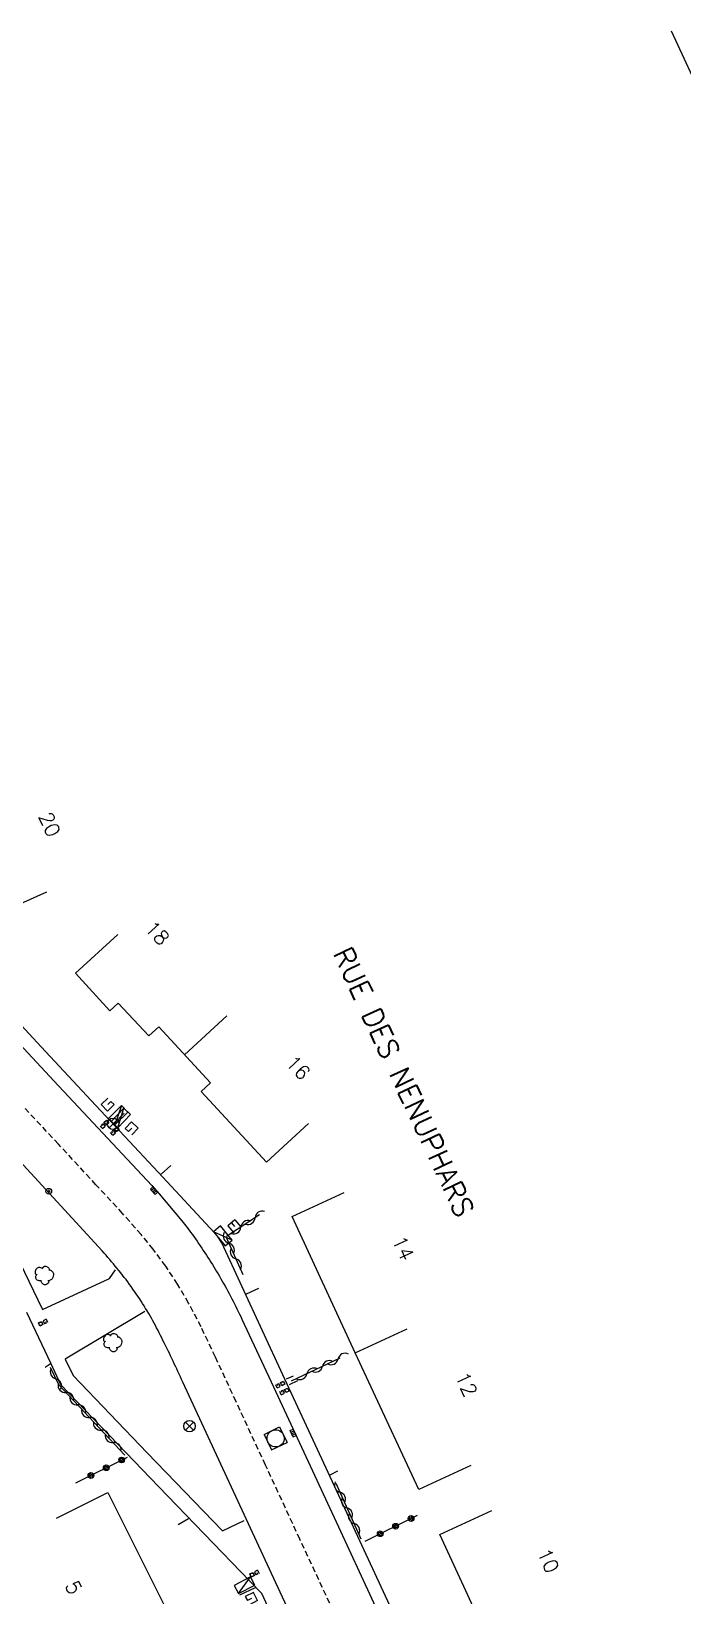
# Model space of a CAD drawing. Header units: millimetres. Extents: x 150015 to 151000, y 151000 to 152000.
# Drawn here: x 150723 to 150779.8, y 151239 to 151375.3 of the extents above; entities that cross this region are included whole.
import ezdxf
from ezdxf.enums import TextEntityAlignment as Align

# ---------------------------------------------------------------- set-up
doc = ezdxf.new("R2010")
doc.units = ezdxf.units.MM
doc.linetypes.add('DASHED', pattern=[0.75, 0.5, -0.25])
doc.layers.get('0').update_dxf_attribs({"linetype": 'CONTINUOUS'})
for name, color, linetype in [('W0001', 6, 'DASHED'), ('W0008', 7, 'CONTINUOUS'), ('W0014', 7, 'CONTINUOUS'), ('W0017', 7, 'CONTINUOUS'), ('W0100', 7, 'CONTINUOUS'), ('W0300', 7, 'CONTINUOUS'), ('W0310', 3, 'CONTINUOUS'), ('W0312', 3, 'CONTINUOUS'), ('W0400', 7, 'CONTINUOUS'), ('W0420', 7, 'CONTINUOUS'), ('W0425', 7, 'CONTINUOUS'), ('W0430', 7, 'CONTINUOUS'), ('W0432', 7, 'CONTINUOUS'), ('W0469', 7, 'CONTINUOUS'), ('W0856', 7, 'CONTINUOUS'), ('W0989', 7, 'CONTINUOUS'), ('W0991', 7, 'CONTINUOUS'), ('W1102', 7, 'CONTINUOUS'), ('W1336', 3, 'CONTINUOUS'), ('W1338', 7, 'CONTINUOUS')]:
    doc.layers.add(name, color=color, linetype=linetype)
doc.styles.get("Standard").update_dxf_attribs({"font": 'romans.shx', "width": 0.85})

# ---------------------------------------------------------------- blocks, each defined once
blk = doc.blocks.new('T856')
for p, q in [((-0.125, 0), (0.125, 0)), ((0, 0.125), (0, -0.125))]:
    blk.add_line(p, q)
blk.add_ellipse((0, 0), major_axis=(-0.177, 0.177), ratio=1, start_param=3.9269908, end_param=10.2101761)
blk = doc.blocks.new('T425')
for p, q in [((-0.15, 0.6), (0.15, 0.6)), ((-0.15, 0.6), (-0.15, 0.3)), ((-0.15, 0.3), (0.15, 0.3)), ((-0.15, 0.15), (0.15, 0.15)), ((-0.15, -0.15), (-0.15, 0.15)), ((0, 0.45), (0.15, 0.45)), ((0.15, 0.45), (0.15, 0.3)), ((0.15, 0.15), (0.15, -0.15)), ((0.15, -0.15), (-0.15, -0.15))]:
    blk.add_line(p, q)
blk.add_ellipse((0, 0), major_axis=(-0.106, 0.106), ratio=1, start_param=3.926991, end_param=10.210176)
blk = doc.blocks.new('T400')
for p, q in [((-0.15, 0.3), (0.15, 0.3)), ((-0.15, -0.25), (-0.15, 0.3)), ((-0.15, 0.15), (0.15, 0.15)), ((-0.15, 0), (0.15, 0)), ((0.15, 0.3), (0.15, -0.25)), ((-0.15, -0.15), (0.15, -0.15)), ((-0.15, -0.25), (-0.15, -0.3)), ((-0.15, -0.3), (0.15, -0.3)), ((0.15, -0.3), (0.15, -0.25))]:
    blk.add_line(p, q)
blk = doc.blocks.new('T420')
for p, q in [((0.75, 0.75), (-0.75, 0.75)), ((-0.75, 0.75), (-0.75, -0.75)), ((0.75, 0.75), (0.75, -0.75)), ((0.75, -0.75), (-0.75, -0.75))]:
    blk.add_line(p, q)
blk.add_ellipse((0, 0), major_axis=(-0.53, 0.53), ratio=1, start_param=3.926991, end_param=10.210176)
blk = doc.blocks.new('T430')
at = {"flags": 128}
for points in [[(-0.4, 2.1), (0.4, 2.1)], [(-0.4, 2.1), (-0.4, 1.3)], [(-0.4, 1.7), (0, 1.7)], [(0.8, 0.8), (-0.8, 0.8)], [(-0.8, 0.8), (-0.8, 0)], [(0.8, 0.8), (-0.8, 0)], [(-0.8, 0), (0.8, 0)], [(-0.4, 1.3), (0.4, 1.3)], [(0.8, 0), (0.8, 0.8)]]:
    blk.add_lwpolyline(points, dxfattribs=at)
blk = doc.blocks.new('T469')
at = {"color": 0, "linetype": 'Continuous', "flags": 128}
for points in [[(-0.35, 0.35), (0.35, -0.35)], [(-0.35, -0.35), (0.35, 0.35)]]:
    blk.add_lwpolyline(points, dxfattribs=at)
at = {"color": 0, "linetype": 'Continuous'}
blk.add_circle((0, 0), 0.5, dxfattribs=at)
blk = doc.blocks.new('T300')
for p, q in [((-0.8, 0.51), (-0.86, 0.34)), ((-0.86, 0.34), (-0.86, 0.17)), ((-0.86, 0.17), (-0.74, 0.06)), ((-0.69, 0.63), (-0.8, 0.51)), ((-0.8, -0.06), (-0.74, 0.06)), ((-0.74, 0.06), (-0.69, 0.11)), ((-0.57, 0.69), (-0.69, 0.63)), ((-0.46, 0.69), (-0.57, 0.69)), ((-0.29, 0.63), (-0.46, 0.69)), ((-0.29, 0.63), (-0.17, 0.74)), ((-0.23, 0.57), (-0.29, 0.63)), ((-0.17, 0.74), (-0.06, 0.8)), ((-0.06, 0.8), (0.06, 0.8)), ((0.06, 0.8), (0.23, 0.74)), ((0.23, 0.74), (0.34, 0.63)), ((0.34, 0.63), (0.4, 0.51)), ((0.46, 0.46), (0.34, 0.46)), ((0.4, 0.51), (0.4, 0.46)), ((0.57, 0.4), (0.46, 0.46)), ((0.57, 0.4), (0.69, 0.29)), ((0.69, 0.29), (0.74, 0.17)), ((0.74, 0.06), (0.69, -0.17)), ((0.74, 0.17), (0.74, 0.06)), ((-0.8, -0.17), (-0.8, -0.06)), ((-0.8, -0.23), (-0.8, -0.17)), ((-0.74, -0.34), (-0.8, -0.23)), ((-0.69, -0.4), (-0.74, -0.34)), ((-0.51, -0.46), (-0.69, -0.4)), ((-0.4, -0.46), (-0.51, -0.46)), ((-0.4, -0.46), (-0.34, -0.46)), ((-0.34, -0.46), (-0.34, -0.4)), ((-0.34, -0.51), (-0.34, -0.46)), ((-0.29, -0.63), (-0.34, -0.51)), ((-0.17, -0.74), (-0.29, -0.63)), ((-0.06, -0.8), (-0.17, -0.74)), ((0.06, -0.8), (-0.06, -0.8)), ((0.17, -0.74), (0.06, -0.8)), ((0.23, -0.69), (0.17, -0.74)), ((0.29, -0.46), (0.23, -0.46)), ((0.29, -0.63), (0.23, -0.69)), ((0.46, -0.4), (0.29, -0.46)), ((0.34, -0.51), (0.29, -0.63)), ((0.34, -0.51), (0.34, -0.46)), ((0.57, -0.34), (0.46, -0.4)), ((0.63, -0.29), (0.57, -0.34)), ((0.69, -0.17), (0.63, -0.29))]:
    blk.add_line(p, q)
blk = doc.blocks.new('T432')
at = {"flags": 128}
for points in [[(-0.4, 2.1), (-0.4, 1.3)], [(-0.39, 2.1), (0.41, 2.1)], [(0, 1.7), (0.4, 1.7)], [(0.4, 1.3), (0.4, 1.7)], [(0.8, 0.8), (-0.8, 0.8)], [(-0.8, 0.8), (-0.8, 0)], [(0.8, 0.8), (-0.8, 0)], [(-0.8, 0), (0.8, 0)], [(-0.4, 1.3), (0.4, 1.3)], [(0.8, 0), (0.8, 0.8)]]:
    blk.add_lwpolyline(points, dxfattribs=at)
blk = doc.blocks.new('t310o')
at = {"color": 0, "linetype": 'Continuous'}
for centre, start, end in [((-0.5, 0.38), 216.8699, 323.1304), ((0.5, -0.37), 36.8699, 143.1303)]:
    blk.add_arc(centre, 0.625, start, end, dxfattribs=at)
blk = doc.blocks.new('t322o')
at = {"color": 0, "linetype": 'Continuous'}
for radius in [0.25, 0.15]:
    blk.add_circle((0, 0), radius, dxfattribs=at)

msp = doc.modelspace()

# ---------------------------------------------------------------- linework, layer by layer
at = {"layer": 'W0001'}
msp.add_lwpolyline([(150749.63, 151237), (150746.4, 151243.93), (150743.4, 151250.4), (150740.83, 151255.93), (150739.03, 151259.81), (150737.79, 151262.43), (150736.7, 151264.51), (150735.73, 151266.16), (150734.7, 151267.72), (150733.61, 151269.2), (150732.55, 151270.48), (150730.94, 151272.31), (150728.62, 151274.82), (150725.34, 151278.36), (150722.38, 151281.53)], dxfattribs=at)
at = {"layer": 'W0008'}
for points in [[(150716.25, 151293.19), (150724.94, 151283.88), (150733.48, 151274.75), (150734.14, 151274.03), (150736.11, 151271.67), (150736.57, 151271.08), (150736.72, 151270.89), (150736.86, 151270.69), (150737.01, 151270.5), (150737.15, 151270.3), (150737.29, 151270.1), (150737.43, 151269.9), (150737.57, 151269.7), (150737.71, 151269.5), (150737.85, 151269.3), (150737.98, 151269.09), (150738.12, 151268.89), (150738.25, 151268.69), (150738.38, 151268.49), (150738.51, 151268.28), (150738.64, 151268.08), (150738.77, 151267.87), (150738.89, 151267.67), (150739.02, 151267.46), (150739.14, 151267.25), (150739.27, 151267.05), (150739.39, 151266.84), (150739.51, 151266.63), (150739.63, 151266.42), (150739.75, 151266.2), (150739.87, 151265.98), (150739.99, 151265.77), (150740.11, 151265.55), (150740.23, 151265.33), (150740.35, 151265.11), (150740.46, 151264.89), (150740.58, 151264.67), (150740.69, 151264.45), (150740.8, 151264.22), (150740.91, 151264), (150741.02, 151263.78), (150741.13, 151263.55), (150741.24, 151263.33), (150741.35, 151263.11), (150743.89, 151257.65), (150749.75, 151245.01), (150755.53, 151232.6)], [(150729.17, 151269.05), (150721.63, 151277.24)], [(150750.49, 151226.84), (150744.31, 151240.15), (150736.19, 151257.62), (150736.08, 151257.85), (150735.98, 151258.08), (150735.87, 151258.31), (150735.77, 151258.54), (150735.66, 151258.77), (150735.56, 151259), (150735.45, 151259.23), (150735.34, 151259.46), (150735.24, 151259.68), (150735.13, 151259.91), (150735.02, 151260.14), (150734.91, 151260.36), (150734.79, 151260.59), (150734.68, 151260.82), (150734.57, 151261.04), (150734.46, 151261.26), (150734.35, 151261.47), (150734.25, 151261.69), (150734.14, 151261.91), (150734.03, 151262.12), (150733.91, 151262.34), (150733.8, 151262.55), (150733.69, 151262.76), (150733.57, 151262.97), (150733.46, 151263.19), (150733.34, 151263.4), (150733.22, 151263.61), (150733.09, 151263.82), (150732.95, 151264.04), (150732.82, 151264.26), (150732.69, 151264.47), (150732.55, 151264.68), (150732.41, 151264.9), (150732.27, 151265.11), (150732.13, 151265.32), (150731.98, 151265.53), (150731.84, 151265.73), (150731.69, 151265.94), (150731.55, 151266.14), (150731.4, 151266.35), (150731.24, 151266.55), (150731.09, 151266.75), (150730.93, 151266.94), (150730.78, 151267.14), (150730.62, 151267.34), (150730.46, 151267.53), (150730.3, 151267.73), (150730.14, 151267.92), (150729.98, 151268.11), (150729.82, 151268.3), (150729.66, 151268.49), (150729.5, 151268.68), (150729.33, 151268.87), (150729.17, 151269.05)]]:
    msp.add_lwpolyline(points, dxfattribs=at)
at = {"layer": 'W0014'}
for points in [[(150775.62, 151192.14), (150774.25, 151195.06), (150771.96, 151200.19), (150767.19, 151210.41), (150763.84, 151217.56), (150759.85, 151226.2), (150757.79, 151230.53), (150751.62, 151243.79), (150748.87, 151249.76), (150744.92, 151258.27), (150739.6, 151269.75), (150739.22, 151270.34), (150738.93, 151270.67), (150734.45, 151275.47), (150728.21, 151282.15), (150723.85, 151286.82), (150717.24, 151293.94), (150716.11, 151295.46), (150712.32, 151301.12), (150709.53, 151305.3), (150706.84, 151311.35), (150704.34, 151317.05), (150698.87, 151329.52), (150698.04, 151328.88)], [(150722.07, 151276.43), (150718.79, 151274.6), (150723.95, 151263.94), (150729.81, 151266.65), (150730.32, 151267.41)], [(150743.07, 151239.22), (150742.04, 151240.28), (150734.06, 151248.54), (150725.57, 151257.38), (150724.69, 151259.26), (150722.59, 151263.7)], [(150732.88, 151263.77), (150725.94, 151259.61), (150726.64, 151258.2), (150733.09, 151251.47), (150739.66, 151244.67), (150741.54, 151245.57)], [(150747.11, 151230.47), (150743.07, 151239.22)]]:
    msp.add_lwpolyline(points, dxfattribs=at)
at = {"layer": 'W0017'}
for points in [[(150731.09, 151281.05), (150730.2, 151280.15)], [(150734.31, 151275.74), (150735.15, 151276.49)], [(150741.74, 151265.3), (150742.81, 151265.82)], [(150724.62, 151259.19), (150724.18, 151258.89)], [(150745.24, 151257.92), (150745.85, 151258.16)], [(150746.19, 151257.74), (150745.47, 151257.38)], [(150749.05, 151249.55), (150749.7, 151249.89)], [(150736.7, 151245.7), (150735.78, 151245.18)], [(150742.51, 151239.69), (150741.13, 151239.06)]]:
    msp.add_lwpolyline(points, dxfattribs=at)
at = {"layer": 'W0100'}
for points in [[(150724.32, 151300.3), (150719.75, 151298.28), (150715.31, 151308.34), (150711.99, 151315.8), (150708.33, 151324.1), (150712.91, 151326.12)], [(150747.16, 151280.16), (150743.49, 151276.77), (150737.79, 151282.94), (150738.61, 151283.69), (150734.1, 151288.58), (150733.24, 151287.79), (150730.55, 151290.64), (150729.83, 151289.98), (150726.85, 151293.25), (150730.54, 151296.62)], [(150761.29, 151250.37), (150756.76, 151248.26), (150751.22, 151260.16), (150745.73, 151272.06), (150750.27, 151274.15)], [(150725.18, 151245.77), (150729.65, 151248.02), (150735.1, 151237.15), (150730.64, 151234.91)], [(150773, 151225.23), (150768.47, 151223.11), (150763.64, 151233.45), (150758.6, 151244.35), (150763.14, 151246.44)]]:
    msp.add_lwpolyline(points, dxfattribs=at)
at = {"layer": 'W0310'}
for points in [[(150739.95, 151270.3), (150741.42, 151266.99)], [(150724.64, 151258.94), (150725.35, 151257.42), (150731.14, 151251.26)], [(150751.74, 151243.93), (150749.57, 151248.78)]]:
    msp.add_lwpolyline(points, dxfattribs=at)
at = {"layer": 'W0312'}
msp.add_lwpolyline([(150781.73, 151368.99), (150778.8, 151375.3)], dxfattribs=at)
at = {"layer": 'W1102'}
for points in [[(150736.35, 151286.14), (150740.03, 151289.53)], [(150751.22, 151260.16), (150755.75, 151262.27)]]:
    msp.add_lwpolyline(points, dxfattribs=at)
at = {"layer": 'W1336'}
for points in [[(150742.88, 151272.21), (150739.99, 151270.3)], [(150749.88, 151259.71), (150745.65, 151257.71)]]:
    msp.add_lwpolyline(points, dxfattribs=at)
at = {"layer": 'W1338'}
for points in [[(150731.33, 151251.07), (150726.84, 151248.81)], [(150756.62, 151246), (150752.05, 151243.74)]]:
    msp.add_lwpolyline(points, dxfattribs=at)

# ---------------------------------------------------------------- block references
at = {"layer": 'W0300'}
for p in [(150724.18, 151266.91), (150730.14, 151261.07)]:
    msp.add_blockref('T300', p, dxfattribs=at)
at = {"layer": 'W0310'}
for p, rotation in [((150740.2, 151269.73), 293.9803625599445), ((150740.81, 151268.36), 293.9803625599445), ((150725.12, 151257.91), 294.9127338329448), ((150726, 151256.72), 313.2230433850775), ((150727.03, 151255.63), 313.2230433850775), ((150728.06, 151254.53), 313.2230433850775), ((150729.08, 151253.44), 313.2230433850775), ((150730.11, 151252.35), 313.2230433850775), ((150749.9, 151248.03), 114.1572883592055), ((150750.51, 151246.66), 114.1572883592055), ((150751.13, 151245.3), 114.1572883592055)]:
    msp.add_blockref('t310o', p, dxfattribs=dict(at, rotation=rotation))
at = {"layer": 'W0400'}
for p, rotation in [((150733.68, 151274.3), 222.3313489794541), ((150745.81, 151253.19), 24.64783012027312)]:
    msp.add_blockref('T400', p, dxfattribs=dict(at, rotation=rotation))
at = {"layer": 'W0420', "rotation": 116.0027901881432}
msp.add_blockref('T420', (150744.28, 151252.72), dxfattribs=at)
at = {"layer": 'W0425'}
for p, rotation in [((150729.53, 151280.23), 132.969810640696), ((150730.43, 151279.65), 132.5293993746704), ((150723.8, 151262.71), 295.6255715448047), ((150744.9, 151257.51), 115.3943202173394), ((150745.26, 151256.91), 114.9502848125586), ((150742.23, 151240.84), 294.920767773723)]:
    msp.add_blockref('T425', p, dxfattribs=dict(at, rotation=rotation))
at = {"layer": 'W0430', "rotation": 309.8801056894487}
msp.add_blockref('T430', (150739.38, 151270.1), dxfattribs=at)
at = {"layer": 'W0432'}
for p, rotation in [((150730.84, 151280.59), 44.86669123759037), ((150730.5, 151280.91), 226.6445949380019), ((150741.39, 151240.28), 207.3749818437202)]:
    msp.add_blockref('T432', p, dxfattribs=dict(at, rotation=rotation))
at = {"layer": 'W0469'}
for p in [(150730.11, 151280.13), (150736.78, 151253.79)]:
    msp.add_blockref('T469', p, dxfattribs=at)
at = {"layer": 'W0856'}
msp.add_blockref('T856', (150724.5, 151274.25), dxfattribs=at)
at = {"layer": 'W1336'}
for p, rotation in [((150742.49, 151271.95), 213.4182510765913), ((150741.24, 151271.12), 213.4182510765913), ((150749.72, 151259.64), 205.3453963872786), ((150747.01, 151258.35), 205.3453963872786), ((150748.36, 151259), 205.3453963872786)]:
    msp.add_blockref('t310o', p, dxfattribs=dict(at, rotation=rotation))
at = {"layer": 'W1338'}
for p, rotation in [((150730.86, 151250.84), 206.7601928390669), ((150728.18, 151249.49), 206.7601928390669), ((150729.52, 151250.16), 206.7601928390669), ((150754.74, 151245.07), 206.3057527831151), ((150756.09, 151245.74), 206.3057527831151), ((150753.4, 151244.41), 206.3057527831151)]:
    msp.add_blockref('t322o', p, dxfattribs=dict(at, rotation=rotation))

# ---------------------------------------------------------------- texts
at = {"layer": 'W0989'}
msp.add_text('RUE DES NENUPHARS', height=1.75, rotation=295.0625, dxfattribs=at).set_placement((150750.05, 151295.35), align=Align.MIDDLE_LEFT)
at = {"layer": 'W0991'}
for s, rotation, p in [('20', 293.8105, (150724.01, 151305.96)), ('18', 312.395, (150733.51, 151296.33)), ('16', 312.6874, (150745.79, 151284.6)), ('14', 294.7818, (150754.83, 151269.04)), ('12', 294.9645, (150760.34, 151257.17)), ('10', 294.8123, (150767.48, 151241.82)), ('5', 296.651, (150726.12, 151239.44))]:
    msp.add_text(s, height=1.25, rotation=rotation, dxfattribs=at).set_placement(p, align=Align.CENTER)

doc.saveas('drawing.dxf')
